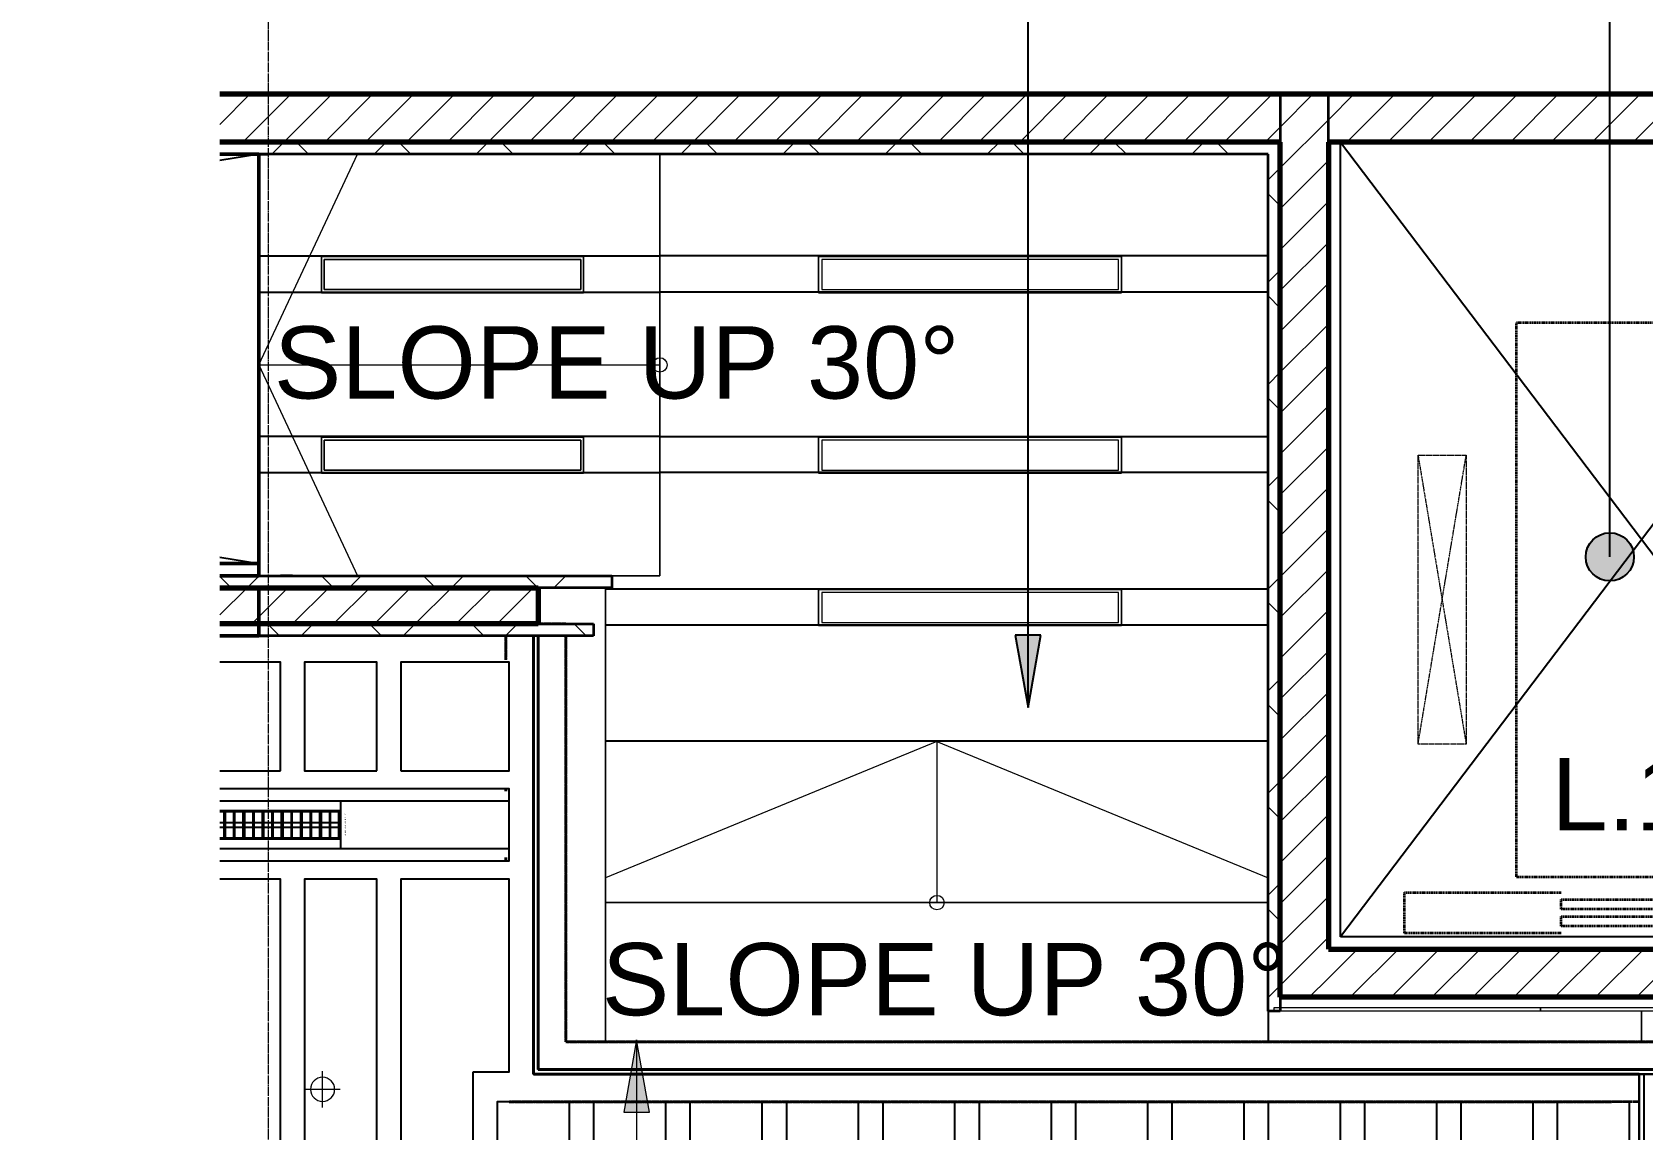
# Model space of a CAD drawing. Header units: millimetres. Extents: x -794868 to -715506, y -16735 to 22434.
# Drawn here: x -791263 to -784577, y 5844 to 10400 of the extents above; entities that cross this region are included whole.
import ezdxf
from ezdxf.enums import TextEntityAlignment as Align
from ezdxf.xclip import XClip

# ---------------------------------------------------------------- set-up
doc = ezdxf.new("R2010")
doc.units = ezdxf.units.MM
doc.header["$XCLIPFRAME"] = 0
for name, pattern in [('- SOM Dash 1_8_', [4.7625, 3.175, -1.5875]), ('DPA_Grid _ Level 100', [10, 5.5, -1.6, 1.3, -1.6]), ('DPA_Hidden 500', [1.4, 0.8, -0.6]), ('Hidden', [7.2, 4.7, -2.5]), ('Overhead', [3.96875, 2.38125, -1.5875])]:
    doc.linetypes.add(name, pattern=pattern)
for name, color, linetype in [('000 - WIPEOUT', 250, 'Continuous'), ('001 - ASCESSORIES', 251, 'Continuous'), ('A04_TUBE SERIES', 2, 'Continuous'), ('A11_ALU.SOLID SHEET', 2, 'Continuous')]:
    doc.layers.add(name, color=color, linetype=linetype)
for name, color, linetype, lineweight in [('_ _ A-DETL-OPENING', 1, 'Continuous', 25), ('A-ANNO-NOTE', 3, 'Continuous', 25), ('A-CLNG', 2, 'Continuous', 9), ('A-CLNG-PATT', 2, 'Continuous', 9), ('A-DETL', 1, 'Continuous', 70), ('A-DETL-GENF', 2, 'Continuous', 9), ('A-DETL-GENF-HDLN', 2, 'Overhead', 9), ('A-FLOR-E', 2, 'Continuous', 35), ('A-GENM', 1, 'Continuous', 9), ('A-GENM-HDLN', 2, 'DPA_Hidden 500', 9), ('A-GENM-IDEN', 3, 'Continuous', 25), ('A-GLAZ-CURT', 2, 'Continuous', 9), ('A-ROOM-IDEN', 3, 'Continuous', 25), ('A-WALL', 5, 'Continuous', 35), ('A-WALL-FNSH', 2, 'Continuous', 35), ('A-WALL-PATT', 1, 'Continuous', 35), ('E-LITE-EQPM', 2, 'Continuous', 9), ('G-ANNO-TEXT', 3, 'Continuous', 9), ('I-WALL-E', 2, 'Continuous', 35), ('S-GRID', 251, 'Continuous', 9), ('WALL-E', 2, 'Continuous', 35)]:
    doc.layers.add(name, color=color, linetype=linetype, lineweight=lineweight)
doc.styles.add('Arial_2', font='arial.ttf', dxfattribs={"height": 300})
pattern_1 = [(45, (0, 0), (-84.852814, 84.852814), [])]
pattern_2 = [(45, (0, 0), (-212.13203, 212.13203), []), (135, (0, 0), (-212.13203, -212.13203), [])]

# ---------------------------------------------------------------- blocks, each defined once
blk = doc.blocks.new('LIFT-OTIS - Lift - 1400x2300-For Station-11454546-4262-01 ENLARGED UPPER PLATFORM LEVEL - REFLECTED CEILING PLAN - SHEET 3')
at = {"layer": 'A-DETL-GENF-HDLN'}
for p, q in [((-1034, 2175), (-834, 2175)), ((-1034, 975), (-1034, 2175)), ((-1034, 2175), (-834, 975)), ((-1034, 975), (-834, 2175)), ((-834, 2175), (-834, 975)), ((-834, 975), (-1034, 975))]:
    blk.add_line(p, q, dxfattribs=at)
at = {"layer": 'A-GENM', "linetype": 'Hidden', "lineweight": 35}
for p, q in [((-625, 425), (-625, 2725)), ((775, 2725), (-625, 2725)), ((775, 425), (775, 2725)), ((-625, 425), (775, 425)), ((-1090, 360.3), (-440, 360.3)), ((-1090, 190.3), (-1090, 360.3)), ((790, 360.3), (690, 360.3)), ((790, 190.3), (790, 360.3)), ((-440, 290.3), (-440, 330.3)), ((-440, 330.3), (125, 330.3)), ((125, 290.3), (-440, 290.3)), ((690, 330.3), (125, 330.3)), ((125, 290.3), (690, 290.3)), ((690, 290.3), (690, 330.3)), ((-440, 220), (-440, 260.3)), ((-440, 260.3), (125, 260.3)), ((125, 220), (-440, 220)), ((125, 260.3), (690, 260.3)), ((690, 220), (125, 220)), ((690, 260.3), (690, 220)), ((-440, 190.3), (-1090, 190.3)), ((690, 190.3), (790, 190.3))]:
    blk.add_line(p, q, dxfattribs=at)
at = {"layer": 'A-GENM'}
for p, q in [((125, 330.3), (125, 290.3)), ((125, 260.3), (125, 220)), ((125, 220), (125, 260.3))]:
    blk.add_line(p, q, dxfattribs=at)
at = {"layer": 'A-GENM', "linetype": 'Hidden'}
for p, q in [((-525, 125), (-460, 125)), ((-525, 125), (775, 125)), ((-485, 125), (735, 125)), ((735, 125), (-485, 125)), ((710, 125), (-460, 125)), ((-425, 125), (-460, 125)), ((-460, 125), (-425, 125)), ((-460, 125), (710, 125)), ((710, 125), (675, 125)), ((675, 125), (710, 125)), ((710, 125), (775, 125)), ((-511.6, -75), (-525, -75)), ((-525, -75), (775, -75)), ((761.6, -75), (-511.6, -75)), ((775, -75), (761.6, -75))]:
    blk.add_line(p, q, dxfattribs=at)
at = {"layer": 'A-GENM-HDLN'}
blk.add_line((775, 425), (775, 1350), dxfattribs=at)
blk = doc.blocks.new('L1_1_FLUORESCENT W DISFUSSER - 1195L x 595W x 85H - 36W-17030651-4262-01 ENLARGED UPPER PLATFORM LEVEL - REFLECTED CEILING PLAN - SHEET 3')
at = {"layer": 'E-LITE-EQPM'}
for p, q in [((-790062.4, 9319), (-790062.4, 9469)), ((-790062.4, 9469), (-788973.8, 9469)), ((-790062.4, 9469), (-790062.4, 9319)), ((-788973.8, 9469), (-790062.4, 9469)), ((-790051.4, 9331.7), (-790051.4, 9456.3)), ((-790051.4, 9456.3), (-788984.8, 9456.3)), ((-788984.8, 9456.3), (-790051.4, 9456.3)), ((-790051.4, 9456.3), (-790051.4, 9331.7)), ((-790051.4, 9456.3), (-790051.4, 9331.7)), ((-788984.8, 9456.3), (-790051.4, 9456.3)), ((-788984.8, 9456.3), (-788984.8, 9331.7)), ((-788984.8, 9331.7), (-788984.8, 9456.3)), ((-788984.8, 9331.7), (-788984.8, 9456.3)), ((-788973.8, 9469), (-788973.8, 9319)), ((-788973.8, 9319), (-788973.8, 9469)), ((-788973.8, 9319), (-790062.4, 9319)), ((-790062.4, 9319), (-788973.8, 9319)), ((-788984.8, 9331.7), (-790051.4, 9331.7)), ((-790051.4, 9331.7), (-788984.8, 9331.7)), ((-790051.4, 9331.7), (-788984.8, 9331.7))]:
    blk.add_line(p, q, dxfattribs=at)
blk = doc.blocks.new('L1_1_FLUORESCENT W DISFUSSER - 1195L x 595W x 85H - 36W-V81-4262-01 ENLARGED UPPER PLATFORM LEVEL - REFLECTED CEILING PLAN - SHEET 3')
at = {"layer": 'E-LITE-EQPM'}
for p, q in [((-628.5, -75), (-628.5, 75)), ((-628.5, 75), (628.5, 75)), ((-628.5, 75), (-628.5, -75)), ((628.5, 75), (-628.5, 75)), ((628.5, 75), (628.5, -75)), ((628.5, -75), (628.5, 75)), ((-615.8, 62.3), (-615.8, -62.3)), ((615.8, 62.3), (-615.8, 62.3)), ((615.8, -62.3), (615.8, 62.3)), ((-615.8, -62.3), (615.8, -62.3)), ((628.5, -75), (-628.5, -75)), ((-628.5, -75), (628.5, -75))]:
    blk.add_line(p, q, dxfattribs=at)
blk = doc.blocks.new('Arrow-Stair_Ramp-Direction _EWP-Down_ - Arrow Stair Line-18594542-4262-01 ENLARGED UPPER PLATFORM LEVEL - REFLECTED CEILING PLAN - SHEET 3')
at = {"layer": 'A-DETL-GENF', "lineweight": 9}
for q in [(950.5, 1625), (-304.8, 750), (950.8, -125)]:
    blk.add_line((1360.2, 750), q, dxfattribs=at)
blk.add_circle((-304.8, 750), 30, dxfattribs=at)
blk = doc.blocks.new('Arrow-Stair_Ramp-Direction _EWP-Down_ - Arrow Stair Line-18594738-4262-01 ENLARGED UPPER PLATFORM LEVEL - REFLECTED CEILING PLAN - SHEET 3')
at = {"layer": 'A-DETL-GENF', "lineweight": 9}
for q in [(-202.4, 2125), (-304.8, 750), (-202.1, -625)]:
    blk.add_line((363.4, 750), q, dxfattribs=at)
blk.add_circle((-304.8, 750), 30, dxfattribs=at)
blk = doc.blocks.new('*U1978')
at = {"layer": '_ _ A-DETL-OPENING'}
for p, q in [((-41150, 3065), (-41150, 6365)), ((-41150, 6365), (-38650, 6365)), ((-38650, 6365), (-41150, 3065)), ((-41150, 6365), (-38650, 3065)), ((-45640, 6315), (-45801.3, 6288.1)), ((-45801.3, 4641.9), (-45640, 4615)), ((-38650, 3065), (-41150, 3065))]:
    blk.add_line(p, q, dxfattribs=at)
at = {"layer": 'A-DETL', "lineweight": 50}
for p, q in [((-45640, 6315), (-45801.3, 6315)), ((-45640, 4565), (-45640, 6315)), ((-45640, 4615), (-45801.3, 4615)), ((-45640, 4565), (-45640, 4615)), ((-45801.3, 4565), (-45640, 4565)), ((-45801.3, 4565), (-45640, 4565)), ((-45640, 4515), (-45801.3, 4515)), ((-45640, 4365), (-45640, 4515)), ((-45801.3, 4365), (-45640, 4365)), ((-45640, 4365), (-45801.3, 4365)), ((-45640, 4315), (-45640, 4365)), ((-45801.3, 4315), (-45640, 4315))]:
    blk.add_line(p, q, dxfattribs=at)
at = {"layer": 'S-GRID', "linetype": 'DPA_Grid _ Level 100'}
blk.add_line((-45600, -19375), (-45600, 17498.2), dxfattribs=at)
blk = doc.blocks.new('Ceilings 10 - Ceilings 10-4014920-4262-01 ENLARGED UPPER PLATFORM LEVEL - REFLECTED CEILING PLAN - SHEET 3')
at = {"layer": 'A-CLNG'}
for p, q in [((-790322.4, 9894), (-790322.4, 8144)), ((-790322.4, 8144), (-790322.4, 9894)), ((-790322.4, 9894), (-790282.4, 9894)), ((-790282.4, 9894), (-790322.4, 9894)), ((-790282.4, 8144), (-790322.4, 8144)), ((-790282.4, 8144), (-790322.4, 8144))]:
    blk.add_line(p, q, dxfattribs=at)
blk = doc.blocks.new('System Panel - W-06 Feature Wall Printed Pattern-18669055-4262-01 ENLARGED UPPER PLATFORM LEVEL - REFLECTED CEILING PLAN - SHEET 3')
at = {"layer": 'A-GLAZ-CURT'}
for p, q in [((-553, -57.5), (-553, -42.5)), ((-553, -42.5), (553, -42.5)), ((553, -57.5), (-553, -57.5)), ((553, -42.5), (553, -57.5))]:
    blk.add_line(p, q, dxfattribs=at)
blk = doc.blocks.new('System Panel - W-06 Feature Wall Printed Pattern-18668186-4262-01 ENLARGED UPPER PLATFORM LEVEL - REFLECTED CEILING PLAN - SHEET 3')
at = {"layer": 'A-GLAZ-CURT'}
for p, q in [((-659.5, -57.5), (-659.5, -42.5)), ((-659.5, -42.5), (659.5, -42.5)), ((659.5, -57.5), (-659.5, -57.5)), ((659.5, -42.5), (659.5, -57.5))]:
    blk.add_line(p, q, dxfattribs=at)
blk = doc.blocks.new('*U685')
at = {"layer": 'A-CLNG'}
for p, q in [((-43975, 6315), (-45640, 6315)), ((-45640, 6315), (-45640, 4565)), ((-45640, 4565), (-45640, 6315)), ((-45640, 6315), (-43975, 6315)), ((-43975, 6315), (-43975, 4565)), ((-41450, 6315), (-43975, 6315)), ((-43975, 4565), (-43975, 6315)), ((-43975, 6315), (-41450, 6315)), ((-43975, 4565), (-43975, 6315)), ((-43975, 6315), (-43975, 4565)), ((-41400, 3823.8), (-41400, 6315)), ((-41400, 6315), (-41400, 3823.8)), ((-45640, 4565), (-43975, 4565)), ((-43975, 4565), (-45640, 4565)), ((-44061.6, 4565), (-44200, 4565)), ((-44200, 4565), (-43975, 4565)), ((-43975, 4565), (-44061.6, 4565)), ((-44200, 4515), (-44200, 3823.8)), ((-44200, 3823.8), (-44200, 4515)), ((-44200, 3876), (-44200, 3207.8)), ((-44200, 3207.8), (-44200, 3876)), ((-41450, 3853.4), (-41450, 3207.8)), ((-41450, 3207.8), (-41450, 3823.8)), ((-44200, 3207.8), (-41450, 3207.8)), ((-41450, 3207.8), (-44200, 3207.8)), ((-44200, 3207.8), (-44200, 2630)), ((-41450, 3207.8), (-44200, 3207.8)), ((-44200, 3207.8), (-41450, 3207.8)), ((-44200, 2630), (-44200, 3207.8)), ((-41450, 2765), (-41450, 3207.8)), ((-41450, 3207.8), (-41450, 2765)), ((-39900, 2757.5), (-39900, 2630)), ((-39900, 2630), (-39900, 2757.5)), ((-39900, 2630), (-39900, 2757.5)), ((-39900, 2757.5), (-39900, 2630)), ((-44200, 2630), (-39900, 2630)), ((-39900, 2630), (-44200, 2630)), ((-39900, 2630), (-35546.6, 2630)), ((-35546.6, 2630), (-39900, 2630))]:
    blk.add_line(p, q, dxfattribs=at)
blk.add_blockref('Ceilings 10 - Ceilings 10-4014920-4262-01 ENLARGED UPPER PLATFORM LEVEL - REFLECTED CEILING PLAN - SHEET 3', (744682.4, -3579), dxfattribs=at)
at = {"layer": 'A-GLAZ-CURT'}
for name, p in [('System Panel - W-06 Feature Wall Printed Pattern-18669055-4262-01 ENLARGED UPPER PLATFORM LEVEL - REFLECTED CEILING PLAN - SHEET 3', (-40872, 2815)), ('System Panel - W-06 Feature Wall Printed Pattern-18668186-4262-01 ENLARGED UPPER PLATFORM LEVEL - REFLECTED CEILING PLAN - SHEET 3', (-39659.5, 2815))]:
    blk.add_blockref(name, p, dxfattribs=at)
blk = doc.blocks.new('LGF_DL_SAA_LowPower_DL1a - LGF_DL_SAA_LowPower_DL1a-8832329-4160-01 UPPER PLATFORM LEVEL - REFLECTED CEILING PLAN')
at = {"layer": 'A-DETL-GENF'}
for p, q in [((0, 75), (0, -75)), ((72.5, 0), (-72.5, 0))]:
    blk.add_line(p, q, dxfattribs=at)
blk.add_circle((0, 0), 50, dxfattribs=at)
blk = doc.blocks.new('C-1-PP19-AR-4160-01-B_20250902-175713_EXDOWNLIGHT')
at = {"layer": 'E-LITE-EQPM', "extrusion": (0, 0, -1), "rotation": 180}
blk.add_blockref('LGF_DL_SAA_LowPower_DL1a - LGF_DL_SAA_LowPower_DL1a-8832329-4160-01 UPPER PLATFORM LEVEL - REFLECTED CEILING PLAN', (45375, 2432.5), dxfattribs=at)
blk = doc.blocks.new('*U695')
at = {"color": 1}
blk.add_wipeout([(600, -60), (-600, -60), (-600, 60), (600, 60)], dxfattribs=at).dxf.layer = '000 - WIPEOUT'
at = {"layer": '001 - ASCESSORIES', "color": 0}
blk.add_lwpolyline([(600, -60), (-600, -60), (-600, 60), (600, 60)], close=True, dxfattribs=at)
at = {"layer": '001 - ASCESSORIES'}
for points in [[(-593.5, -55), (-598.5, -55), (-598.5, 55), (-593.5, 55)], [(595, -55), (-595, -55), (-595, 55), (595, 55)], [(-558.8, -55), (-553.8, -55), (-553.8, 55), (-558.8, 55)], [(-514, -55), (-519, -55), (-519, 55), (-514, 55)], [(-479.3, -55), (-474.3, -55), (-474.3, 55), (-479.3, 55)], [(-434.6, -55), (-439.6, -55), (-439.6, 55), (-434.6, 55)], [(-399.8, -55), (-394.8, -55), (-394.8, 55), (-399.8, 55)], [(-355.1, -55), (-360.1, -55), (-360.1, 55), (-355.1, 55)], [(-320.4, -55), (-315.4, -55), (-315.4, 55), (-320.4, 55)], [(-275.6, -55), (-280.6, -55), (-280.6, 55), (-275.6, 55)], [(-240.9, -55), (-235.9, -55), (-235.9, 55), (-240.9, 55)], [(-196.2, -55), (-201.2, -55), (-201.2, 55), (-196.2, 55)], [(-161.4, -55), (-156.4, -55), (-156.4, 55), (-161.4, 55)], [(-116.7, -55), (-121.7, -55), (-121.7, 55), (-116.7, 55)], [(-82, -55), (-77, -55), (-77, 55), (-82, 55)], [(-37.2, -55), (-42.2, -55), (-42.2, 55), (-37.2, 55)], [(-2.5, -55), (2.5, -55), (2.5, 55), (-2.5, 55)], [(42.2, -55), (37.2, -55), (37.2, 55), (42.2, 55)], [(77, -55), (82, -55), (82, 55), (77, 55)], [(121.7, -55), (116.7, -55), (116.7, 55), (121.7, 55)], [(156.4, -55), (161.4, -55), (161.4, 55), (156.4, 55)], [(201.2, -55), (196.2, -55), (196.2, 55), (201.2, 55)], [(235.9, -55), (240.9, -55), (240.9, 55), (235.9, 55)], [(280.6, -55), (275.6, -55), (275.6, 55), (280.6, 55)], [(315.4, -55), (320.4, -55), (320.4, 55), (315.4, 55)], [(360.1, -55), (355.1, -55), (355.1, 55), (360.1, 55)], [(394.8, -55), (399.8, -55), (399.8, 55), (394.8, 55)], [(439.6, -55), (434.6, -55), (434.6, 55), (439.6, 55)], [(474.3, -55), (479.3, -55), (479.3, 55), (474.3, 55)], [(519, -55), (514, -55), (514, 55), (519, 55)], [(553.8, -55), (558.8, -55), (558.8, 55), (553.8, 55)], [(598.5, -55), (593.5, -55), (593.5, 55), (598.5, 55)]]:
    blk.add_lwpolyline(points, close=True, dxfattribs=at)
for points in [[(-593.5, 10), (-558.8, 10)], [(-553.8, 10), (-519, 10)], [(-514, 10), (-479.3, 10)], [(-474.3, 10), (-439.6, 10)], [(-434.6, 10), (-399.8, 10)], [(-394.8, 10), (-360.1, 10)], [(-355.1, 10), (-320.4, 10)], [(-315.4, 10), (-280.6, 10)], [(-275.6, 10), (-240.9, 10)], [(-235.9, 10), (-201.2, 10)], [(-196.2, 10), (-161.4, 10)], [(-156.4, 10), (-121.7, 10)], [(-116.7, 10), (-82, 10)], [(-77, 10), (-42.2, 10)], [(-37.2, 10), (-2.5, 10)], [(2.5, 10), (37.2, 10)], [(42.2, 10), (77, 10)], [(82, 10), (116.7, 10)], [(121.7, 10), (156.4, 10)], [(161.4, 10), (196.2, 10)], [(201.2, 10), (235.9, 10)], [(240.9, 10), (275.6, 10)], [(280.6, 10), (315.4, 10)], [(320.4, 10), (355.1, 10)], [(360.1, 10), (394.8, 10)], [(399.8, 10), (434.6, 10)], [(439.6, 10), (474.3, 10)], [(479.3, 10), (514, 10)], [(519, 10), (553.8, 10)], [(558.8, 10), (593.5, 10)], [(-593.5, -10), (-558.8, -10)], [(-553.8, -10), (-519, -10)], [(-514, -10), (-479.3, -10)], [(-474.3, -10), (-439.6, -10)], [(-434.6, -10), (-399.8, -10)], [(-394.8, -10), (-360.1, -10)], [(-355.1, -10), (-320.4, -10)], [(-315.4, -10), (-280.6, -10)], [(-275.6, -10), (-240.9, -10)], [(-235.9, -10), (-201.2, -10)], [(-196.2, -10), (-161.4, -10)], [(-156.4, -10), (-121.7, -10)], [(-116.7, -10), (-82, -10)], [(-77, -10), (-42.2, -10)], [(-37.2, -10), (-2.5, -10)], [(2.5, -10), (37.2, -10)], [(42.2, -10), (77, -10)], [(82, -10), (116.7, -10)], [(121.7, -10), (156.4, -10)], [(161.4, -10), (196.2, -10)], [(201.2, -10), (235.9, -10)], [(240.9, -10), (275.6, -10)], [(280.6, -10), (315.4, -10)], [(320.4, -10), (355.1, -10)], [(360.1, -10), (394.8, -10)], [(399.8, -10), (434.6, -10)], [(439.6, -10), (474.3, -10)], [(479.3, -10), (514, -10)], [(519, -10), (553.8, -10)], [(558.8, -10), (593.5, -10)]]:
    blk.add_lwpolyline(points, dxfattribs=at)
blk = doc.blocks.new('*U706')
at = {"layer": 'A11_ALU.SOLID SHEET', "color": 0}
blk.add_lwpolyline([(700.3, -98.8), (700.3, 98.8), (0, 98.8), (0, -98.8)], close=True, dxfattribs=at)
at = {"layer": 'Defpoints', "color": 250}
blk.add_point((0, 0), dxfattribs=at)
blk.add_text('AL.SHEET-HAT-TYPE-R', height=6, rotation=270, dxfattribs=at).set_placement((15, 0), align=Align.BOTTOM_CENTER)
blk = doc.blocks.new('*U708')
blk.add_attdef('EXTR.OVL-LENGTH_', (-25, -59.1), '', height=5)
blk.add_wipeout([(-25, 0), (25, 0), (25, 2450), (-25, 2450)]).dxf.layer = '000 - WIPEOUT'
blk.add_point((0, 0))
at = {"layer": 'A04_TUBE SERIES', "color": 0}
blk.add_lwpolyline([(-25, 0), (25, 0), (25, 2450), (-25, 2450)], close=True, dxfattribs=at)
blk = doc.blocks.new('*U709')
blk.add_attdef('EXTR.OVL-LENGTH_', (-25, -59.1), '', height=5)
blk.add_wipeout([(-25, 0), (25, 0), (25, 2450), (-25, 2450)]).dxf.layer = '000 - WIPEOUT'
blk.add_point((0, 0))
at = {"layer": 'A04_TUBE SERIES', "color": 0}
blk.add_lwpolyline([(-25, 0), (25, 0), (25, 2450), (-25, 2450)], close=True, dxfattribs=at)
blk = doc.blocks.new('*U1036')
at = {"color": 3}
for points in [[(-875, 950), (875, 950), (875, 650), (-875, 650)], [(-875, 550), (875, 550), (875, 250), (-875, 250)], [(-875, 150), (875, 150), (875, -150), (-875, -150)], [(-875, -250), (875, -250), (875, -550), (-875, -550)], [(-875, -650), (875, -650), (875, -950), (-875, -950)]]:
    blk.add_wipeout(points, dxfattribs=at).dxf.layer = '000 - WIPEOUT'
at = {"layer": 'A11_ALU.SOLID SHEET', "color": 0, "linetype": 'ByBlock'}
for points in [[(-875, 650), (875, 650), (875, 950), (-875, 950)], [(-875, 250), (875, 250), (875, 550), (-875, 550)], [(-875, -150), (875, -150), (875, 150), (-875, 150)], [(-875, -550), (875, -550), (875, -250), (-875, -250)], [(-875, -950), (875, -950), (875, -650), (-875, -650)]]:
    blk.add_lwpolyline(points, close=True, dxfattribs=at)
blk = doc.blocks.new('*U1037')
at = {"color": 3}
for points in [[(-225, 950), (225, 950), (225, 650), (-225, 650)], [(-225, 550), (225, 550), (225, 250), (-225, 250)], [(-225, 150), (225, 150), (225, -150), (-225, -150)], [(-225, -250), (225, -250), (225, -550), (-225, -550)], [(-225, -650), (225, -650), (225, -950), (-225, -950)]]:
    blk.add_wipeout(points, dxfattribs=at).dxf.layer = '000 - WIPEOUT'
at = {"layer": 'A11_ALU.SOLID SHEET', "color": 0, "linetype": 'ByBlock'}
for points in [[(-225, 650), (225, 650), (225, 950), (-225, 950)], [(-225, 250), (225, 250), (225, 550), (-225, 550)], [(-225, -150), (225, -150), (225, 150), (-225, 150)], [(-225, -550), (225, -550), (225, -250), (-225, -250)], [(-225, -950), (225, -950), (225, -650), (-225, -650)]]:
    blk.add_lwpolyline(points, close=True, dxfattribs=at)
blk = doc.blocks.new('*U1040')
at = {"layer": 'Defpoints'}
blk.add_point((0, 0), dxfattribs=at)
blk.add_wipeout([(225, 250), (225, 700), (-225, 700), (-225, 250)]).dxf.layer = '000 - WIPEOUT'
at = {"layer": 'A11_ALU.SOLID SHEET', "color": 0}
blk.add_lwpolyline([(225, 250), (225, 700), (-225, 700), (-225, 250)], close=True, dxfattribs=at)
at = {"layer": 'Defpoints'}
blk.add_point((0, 400), dxfattribs=at)
blk = doc.blocks.new('*U1041')
at = {"color": 3}
for points in [[(-412.5, 2350), (412.5, 2350), (412.5, 2050), (-412.5, 2050)], [(-412.5, 1950), (412.5, 1950), (412.5, 1650), (-412.5, 1650)], [(-412.5, 1550), (412.5, 1550), (412.5, 1250), (-412.5, 1250)], [(-412.5, 1150), (412.5, 1150), (412.5, 850), (-412.5, 850)], [(-412.5, 750), (412.5, 750), (412.5, 450), (-412.5, 450)], [(-412.5, 350), (412.5, 350), (412.5, 50), (-412.5, 50)], [(-412.5, -50), (412.5, -50), (412.5, -350), (-412.5, -350)], [(-412.5, -450), (412.5, -450), (412.5, -750), (-412.5, -750)], [(-412.5, -850), (412.5, -850), (412.5, -1150), (-412.5, -1150)], [(-412.5, -1250), (412.5, -1250), (412.5, -1550), (-412.5, -1550)], [(-412.5, -1650), (412.5, -1650), (412.5, -1950), (-412.5, -1950)], [(-412.5, -2050), (412.5, -2050), (412.5, -2350), (-412.5, -2350)]]:
    blk.add_wipeout(points, dxfattribs=at).dxf.layer = '000 - WIPEOUT'
at = {"layer": 'A11_ALU.SOLID SHEET', "color": 0, "linetype": 'ByBlock'}
for points in [[(-412.5, 2050), (412.5, 2050), (412.5, 2350), (-412.5, 2350)], [(-412.5, 1650), (412.5, 1650), (412.5, 1950), (-412.5, 1950)], [(-412.5, 1250), (412.5, 1250), (412.5, 1550), (-412.5, 1550)], [(-412.5, 850), (412.5, 850), (412.5, 1150), (-412.5, 1150)], [(-412.5, 450), (412.5, 450), (412.5, 750), (-412.5, 750)], [(-412.5, 50), (412.5, 50), (412.5, 350), (-412.5, 350)], [(-412.5, -350), (412.5, -350), (412.5, -50), (-412.5, -50)], [(-412.5, -750), (412.5, -750), (412.5, -450), (-412.5, -450)], [(-412.5, -1150), (412.5, -1150), (412.5, -850), (-412.5, -850)], [(-412.5, -1550), (412.5, -1550), (412.5, -1250), (-412.5, -1250)], [(-412.5, -1950), (412.5, -1950), (412.5, -1650), (-412.5, -1650)], [(-412.5, -2350), (412.5, -2350), (412.5, -2050), (-412.5, -2050)]]:
    blk.add_lwpolyline(points, close=True, dxfattribs=at)
blk = doc.blocks.new('*U2281')
for points in [[(-35296.6, 2495), (-44500, 2495), (-44500, 4315), (-47139.6, 4315), (-47139.6, 548), (-32660.4, 548), (-32660.4, 4315), (-35296.6, 4315)], [(-35316.6, 4315), (-35316.6, 2515), (-44480, 2515), (-44480, 4315), (-44500, 4315), (-44500, 2495), (-35296.6, 2495), (-35296.6, 4315)], [(-35316.6, 4315), (-35316.6, 2515), (-44480, 2515), (-44480, 4315), (-44500, 4315), (-44500, 2495), (-35296.6, 2495), (-35296.6, 4315)], [(-39910, -3555), (-39890, -3555), (-39890, 2495), (-39910, 2495)]]:
    blk.add_lwpolyline(points, close=True)
at = {"layer": 'A11_ALU.SOLID SHEET', "linetype": 'ByBlock'}
blk.add_lwpolyline([(-44750, 2505.5), (-44600, 2505.5), (-44600, 3305.5), (-45050, 3305.5), (-45050, 1555.5), (-44750, 1555.5)], close=True, dxfattribs=at)
blk.add_blockref('*U695', (-45900.5, 3530.5))
at = {"layer": 'A11_ALU.SOLID SHEET', "color": 0, "linetype": 'ByBlock', "rotation": 90}
for name, p in [('*U1037', (-46100, 3980.5)), ('*U1036', (-46100, 2430.5)), ('*U1041', (-42300, 1968))]:
    blk.add_blockref(name, p, dxfattribs=at)
at = {"layer": 'A11_ALU.SOLID SHEET', "color": 0, "linetype": 'ByBlock', "rotation": 270}
blk.add_blockref('*U1040', (-45300, 3980.5), dxfattribs=at)
at = {"layer": 'A11_ALU.SOLID SHEET', "color": 1}
blk.add_blockref('*U706', (-45300.5, 3530.5), dxfattribs=at)
at = {"layer": 'A04_TUBE SERIES', "color": 0, "linetype": 'ByBlock', "rotation": 270}
for name, p in [('*U708', (-47050, 3655.5)), ('*U709', (-47050, 3405.5))]:
    blk.add_blockref(name, p, dxfattribs=at)
blk.add_lwpolyline([(-39910, 2495), (-44500, 2495), (-44500, 4315), (-47139.6, 4315), (-47139.6, 548), (-39910, 548)], close=True)

msp = doc.modelspace()

# ---------------------------------------------------------------- hatches: boundary and pattern name
at = {"layer": 'A-WALL-PATT', "lineweight": 9}
h = msp.add_hatch(dxfattribs=at)
h.set_pattern_fill('FP_2', color=256, style=0, pattern_type=2)
h.set_pattern_definition(pattern_1)
h.paths.add_polyline_path([(-786082.4, 9944), (-786082.4, 10144), (-790483.7, 10144), (-790483.7, 9944), (-786139.6, 9944)])
h = msp.add_hatch(dxfattribs=at)
h.set_pattern_fill('FP_2', color=256, style=0, pattern_type=2)
h.set_pattern_definition(pattern_1)
h.paths.add_polyline_path([(-783282.4, 9944), (-783282.4, 10144), (-785882.4, 10144), (-785882.4, 9944)])
h = msp.add_hatch(dxfattribs=at)
h.set_pattern_fill('FP_3', color=256, style=0, pattern_type=2)
h.set_pattern_definition(pattern_2)
h.paths.add_polyline_path([(-786132.4, 9894), (-786132.4, 9944), (-790483.7, 9944), (-790483.7, 9894), (-786139.6, 9894)])

# ---------------------------------------------------------------- linework, layer by layer
at = {"layer": 'A-FLOR-E'}
msp.add_line((-790282.4, 9944), (-786082.4, 9944), dxfattribs=at)
at = {"layer": 'A-WALL', "color": 7, "lineweight": 70}
for p, q in [((-790483.7, 10144), (-786082.4, 10144)), ((-786082.4, 10144), (-785882.4, 10144)), ((-785882.4, 10144), (-783282.4, 10144)), ((-786082.4, 9944), (-790483.7, 9944)), ((-783282.4, 9944), (-785882.4, 9944))]:
    msp.add_line(p, q, dxfattribs=at)
at = {"layer": 'A-WALL-FNSH', "color": 250}
for p, q in [((-790483.7, 9944), (-786132.4, 9944)), ((-786132.4, 9944), (-786082.4, 9944)), ((-786132.4, 9894), (-790483.7, 9894))]:
    msp.add_line(p, q, dxfattribs=at)
at = {"layer": 'WALL-E'}
for p, q in [((-786082.4, 10144), (-790483.7, 10144)), ((-790483.7, 10144), (-786082.4, 10144)), ((-788182.4, 10144), (-790483.7, 10144)), ((-790483.7, 10144), (-788182.4, 10144)), ((-786082.4, 10144), (-786082.4, 9944)), ((-783282.4, 10144), (-785882.4, 10144)), ((-785882.4, 10144), (-783282.4, 10144)), ((-785882.4, 9944), (-785882.4, 10144)), ((-790483.7, 9944), (-790322.4, 9944)), ((-786082.4, 9944), (-790483.7, 9944)), ((-788182.4, 9944), (-790483.7, 9944)), ((-790483.7, 9944), (-788182.4, 9944)), ((-790483.7, 9944), (-786107.4, 9944)), ((-790322.4, 9944), (-790483.7, 9944)), ((-788182.4, 9944), (-790483.7, 9944)), ((-790483.7, 9944), (-788182.4, 9944)), ((-790322.4, 9944), (-786082.4, 9944)), ((-790032.4, 9944), (-790322.4, 9944)), ((-786107.4, 9944), (-790032.4, 9944)), ((-783282.4, 9944), (-785882.4, 9944)), ((-785882.4, 9944), (-783282.4, 9944)), ((-790483.7, 9894), (-790322.4, 9894)), ((-790282.4, 9894), (-790483.7, 9894)), ((-790282.4, 9894), (-790483.7, 9894)), ((-790483.7, 9894), (-790282.4, 9894)), ((-790322.4, 9894), (-790282.4, 9894))]:
    msp.add_line(p, q, dxfattribs=at)

# ---------------------------------------------------------------- block references
at = {"layer": 'A11_ALU.SOLID SHEET'}
ref = msp.add_blockref('*U2281', (-744682.4, 3579), dxfattribs=at)
XClip(ref).set_block_clipping_path([(-45801.3280238605, -9620.0077451947), (23704.0078937773, 10334.9999958097)])

# ---------------------------------------------------------------- next in the draw order: hatches: boundary and pattern name
at = {"layer": 'A-ANNO-NOTE'}
msp.add_hatch(color=256, dxfattribs=at).paths.add_polyline_path([(-787129, 7597.1), (-787076.1, 7897.1), (-787181.9, 7897.1)])
at = {"layer": 'A-CLNG-PATT', "lineweight": 25}
h = msp.add_hatch(dxfattribs=at)
h.set_pattern_fill('FP_6', color=256, style=0, pattern_type=2)
h.set_pattern_definition([(180, (-1479335, 753271), (-5e-13, -4414), [3117.691, 0]), (0, (-1482453, 752671), (0, -4414), [3117.691, 0]), (90, (-1479335.2, 751771), (3117.691, -2e-13), [4414, 0]), (90, (-1482453, 751771), (3117.691, -2e-13), [4414, 0]), (180, (-1479335, 753903), (-5e-13, -4414), [3117.691, 0]), (0, (-1482453, 753421), (0, -4414), [3117.691, 0]), (180, (-1479335, 754053), (-5e-13, -4414), [3117.691, 0]), (0, (-1482453, 751921), (0, -4414), [3117.691, 0]), (0, (-1482453, 752521), (0, -4414), [3117.691, 0]), (180, (-1479335, 754535), (-5e-13, -4414), [3117.691, 0]), (180, (-1479335, 754685), (-5e-13, -4414), [3117.691, 0]), (180, (-1479335, 756035), (-5e-13, -4414), [3117.691, 0]), (0, (-1482453, 755435), (0, -4414), [3117.691, 0]), (0, (-1482453, 755285), (0, -4414), [3117.691, 0])])
h.paths.add_polyline_path([(-788657.4, 8144), (-788657.4, 9894), (-790322.4, 9894), (-790322.4, 8144), (-788857.4, 8144)])
h = msp.add_hatch(dxfattribs=at)
h.set_pattern_fill('FP_5', color=256, style=0, pattern_type=2)
h.set_pattern_definition([(0, (-786132.4, 13133), (0, 4414), [3600, 0]), (180, (-782532.4, 13733), (5e-13, 4414), [3600, 0]), (270, (-786132.4, 14633), (-3600, -2e-13), [4414, 0]), (270, (-782532.4, 14633), (-3600, -2e-13), [4414, 0]), (0, (-786132.4, 12501), (0, 4414), [3600, 0]), (180, (-782532.4, 12983), (5e-13, 4414), [3600, 0]), (0, (-786132.4, 12351), (0, 4414), [3600, 0]), (180, (-782532.4, 14483), (5e-13, 4414), [3600, 0]), (180, (-782532.4, 13883), (5e-13, 4414), [3600, 0]), (0, (-786132.4, 11869), (0, 4414), [3600, 0]), (0, (-786132.4, 11719), (0, 4414), [3600, 0]), (0, (-786132.4, 10369), (0, 4414), [3600, 0]), (180, (-782532.4, 10969), (5e-13, 4414), [3600, 0]), (180, (-782532.4, 11119), (5e-13, 4414), [3600, 0])])
h.paths.add_polyline_path([(-786132.4, 7432.4), (-786132.4, 9894), (-788657.4, 9894), (-788657.4, 8144), (-788857.4, 8144), (-788857.4, 8094), (-788882.4, 8094), (-788882.4, 7432.4), (-786139.6, 7432.4)])
h = msp.add_hatch(dxfattribs=at)
h.set_pattern_fill('FP_9', color=256, style=0, pattern_type=2)
h.set_pattern_definition([(90, (-1689732.4, 653909.2), (3600, -2e-13), [1039.23, 0]), (90, (-1693332.4, 653909.2), (3600, -2e-13), [1039.23, 0]), (0, (-1693332.4, 654883.5), (0, -1039.23), [3600, 0]), (0, (-1693332.4, 653974.1), (0, -1039.23), [3600, 0])])
h.paths.add_polyline_path([(-786139.6, 6786.8), (-786132.4, 6786.8), (-786132.4, 7432.4), (-788882.4, 7432.4), (-788882.4, 6786.8), (-788311.7, 6786.8)])
h = msp.add_hatch(dxfattribs=at)
h.set_pattern_fill('FP_14', color=256, style=0, pattern_type=2)
h.set_pattern_definition([(90, (-1704132.4, 754462), (3600, -2e-13), [1200, 0]), (90, (-1707732.4, 754462), (3600, -2e-13), [1200, 0]), (0, (-1707732.4, 755586.8), (0, -1200), [3600, 0]), (0, (-1707732.4, 754536.8), (0, -1200), [3600, 0])])
h.paths.add_polyline_path([(-784582.4, 6209), (-784582.4, 6336.5), (-786132.4, 6336.5), (-786132.4, 6786.8), (-788882.4, 6786.8), (-788882.4, 6209), (-785001.4, 6209)])
h = msp.add_hatch(dxfattribs=at)
h.set_pattern_fill('FP_10', color=256, style=0, pattern_type=2)
h.set_pattern_definition([(90, (-1697432.4, 754462), (3600, -2e-13), [1200, 0]), (90, (-1701032.4, 754462), (3600, -2e-13), [1200, 0]), (0, (-1701032.4, 755586.8), (0, -1200), [3600, 0]), (0, (-1701032.4, 754536.8), (0, -1200), [3600, 0])])
h.paths.add_polyline_path([(-780229, 6209), (-780229, 6752.3), (-783032.4, 6752.3), (-783032.4, 6336.5), (-784582.4, 6336.5), (-784582.4, 6209), (-781795.5, 6209)])
at = {"layer": 'A-DETL-GENF', "lineweight": 9}
h = msp.add_hatch(dxfattribs=at)
h.set_pattern_fill('FP_2', color=10, style=0, pattern_type=2)
h.set_pattern_definition(pattern_1)
h.paths.add_polyline_path([(-790322.4, 7944), (-790322.4, 8094), (-790483.7, 8094), (-790483.7, 7944)])
at = {"layer": 'A-ROOM-IDEN'}
h = msp.add_hatch(color=256, dxfattribs=at)
edge = h.paths.add_edge_path()
edge.add_arc((-784714.2, 8222), 100, 0, 360)
at = {"layer": 'A-WALL-PATT', "lineweight": 9}
h = msp.add_hatch(dxfattribs=at)
h.set_pattern_fill('FP_2', color=256, style=0, pattern_type=2)
h.set_pattern_definition(pattern_1)
h.paths.add_polyline_path([(-785882.4, 6394), (-785882.4, 10144), (-786082.4, 10144), (-786082.4, 6394)])
h = msp.add_hatch(dxfattribs=at)
h.set_pattern_fill('FP_3', color=256, style=0, pattern_type=2)
h.set_pattern_definition(pattern_2)
h.paths.add_polyline_path([(-786082.4, 6336.5), (-786082.4, 9944), (-786132.4, 9944), (-786132.4, 6336.5)])
h = msp.add_hatch(dxfattribs=at)
h.set_pattern_fill('FP_3', color=256, style=0, pattern_type=2)
h.set_pattern_definition(pattern_2)
h.paths.add_polyline_path([(-790322.4, 8094), (-788857.4, 8094), (-788857.4, 8144), (-790483.7, 8144), (-790483.7, 8094), (-790322.4, 8094)])
h = msp.add_hatch(dxfattribs=at)
h.set_pattern_fill('FP_2', color=256, style=0, pattern_type=2)
h.set_pattern_definition(pattern_1)
h.paths.add_polyline_path([(-789162.4, 7944), (-789162.4, 8094), (-790322.4, 8094), (-790322.4, 7944), (-790322.4, 7944)])
h = msp.add_hatch(dxfattribs=at)
h.set_pattern_fill('FP_3', color=256, style=0, pattern_type=2)
h.set_pattern_definition(pattern_2)
h.paths.add_polyline_path([(-788932.4, 7894), (-788932.4, 7944), (-790322.4, 7944), (-790322.4, 7894)])
h = msp.add_hatch(dxfattribs=at)
h.set_pattern_fill('FP_2', color=256, style=0, pattern_type=2)
h.set_pattern_definition(pattern_1)
h.paths.add_polyline_path([(-783082.4, 6394), (-783082.4, 6594), (-785882.4, 6594), (-785882.4, 6394), (-783967.6, 6394)])
at = {"layer": 'G-ANNO-TEXT'}
msp.add_hatch(color=7, dxfattribs=at).paths.add_polyline_path([(-788753.8, 6217.2), (-788806.7, 5917.2), (-788700.9, 5917.2)])

# ---------------------------------------------------------------- next in the draw order: linework, layer by layer
at = {"layer": 'A-ANNO-NOTE'}
for p, q in [((-787129, 7597.1), (-787129, 14590.7)), ((-787076.1, 7897.1), (-787181.9, 7897.1)), ((-787181.9, 7897.1), (-787129, 7597.1)), ((-787129, 7597.1), (-787076.1, 7897.1))]:
    msp.add_line(p, q, dxfattribs=at)
at = {"layer": 'A-FLOR-E'}
for p, q in [((-786082.4, 9944), (-786082.4, 9279)), ((-790483.7, 7894), (-790282.4, 7894))]:
    msp.add_line(p, q, dxfattribs=at)
at = {"layer": 'A-ROOM-IDEN'}
msp.add_line((-784714.2, 8222), (-784714.2, 16717.6), dxfattribs=at)
msp.add_circle((-784714.2, 8222), 100, dxfattribs=at)
at = {"layer": 'A-WALL', "color": 7, "lineweight": 70}
for p, q in [((-786082.4, 6394), (-786082.4, 9944)), ((-785882.4, 9944), (-785882.4, 6594)), ((-790483.7, 8094), (-789162.4, 8094)), ((-789162.4, 8094), (-789162.4, 7944)), ((-789162.4, 7944), (-790483.7, 7944)), ((-785882.4, 6594), (-783282.4, 6594)), ((-785882.4, 6394), (-786082.4, 6394)), ((-783082.4, 6394), (-785882.4, 6394))]:
    msp.add_line(p, q, dxfattribs=at)
at = {"layer": 'A-WALL-FNSH', "color": 250}
for p, q in [((-786082.4, 9944), (-786082.4, 6336.5)), ((-786132.4, 6336.5), (-786132.4, 9894)), ((-790483.7, 8144), (-788857.4, 8144)), ((-788857.4, 8094), (-790483.7, 8094)), ((-788857.4, 8144), (-788857.4, 8094)), ((-790483.7, 7944), (-788932.4, 7944)), ((-788932.4, 7894), (-790483.7, 7894)), ((-788932.4, 7944), (-788932.4, 7894)), ((-786082.4, 6336.5), (-786132.4, 6336.5))]:
    msp.add_line(p, q, dxfattribs=at)
at = {"layer": 'G-ANNO-TEXT', "color": 10}
for p, q in [((-788753.8, 6217.2), (-788806.7, 5917.2)), ((-788700.9, 5917.2), (-788753.8, 6217.2)), ((-788753.8, 6217.2), (-788753.8, -9495.4)), ((-788806.7, 5917.2), (-788700.9, 5917.2))]:
    msp.add_line(p, q, dxfattribs=at)
at = {"layer": 'I-WALL-E', "color": 8, "linetype": '- SOM Dash 1_8_'}
for p, q in [((-789297.4, 7944), (-789182.4, 7944)), ((-789297.4, 7894), (-789297.4, 7794)), ((-789297.4, 7794), (-789297.4, 7894)), ((-789182.4, 7944), (-789162.4, 7944)), ((-789162.4, 7944), (-789047.4, 7944)), ((-789047.4, 7944), (-789162.4, 7944)), ((-789047.4, 7894), (-789047.4, 6209)), ((-789047.4, 6209), (-789047.4, 7894)), ((-789297.4, 7261.5), (-789297.4, 7249)), ((-789297.4, 7249), (-789297.4, 7261.5)), ((-789297.4, 6974), (-789297.4, 6961.5)), ((-789297.4, 6961.5), (-789297.4, 6974)), ((-780114, 6209), (-789047.4, 6209)), ((-789047.4, 6209), (-780114, 6209)), ((-784592.4, 5959), (-789282.4, 5959)), ((-789282.4, 5959), (-784707.4, 5959))]:
    msp.add_line(p, q, dxfattribs=at)
at = {"layer": 'I-WALL-E'}
for p, q in [((-789182.4, 7944), (-789162.4, 7944)), ((-789162.4, 7944), (-789182.4, 7944)), ((-789182.4, 7894), (-789182.4, 6074)), ((-789182.4, 6074), (-789182.4, 7894)), ((-789162.4, 7894), (-789162.4, 6094)), ((-789162.4, 6094), (-789162.4, 7894)), ((-779999, 6094), (-789162.4, 6094)), ((-789162.4, 6094), (-779999, 6094)), ((-789162.4, 6074), (-789182.4, 6074)), ((-789182.4, 6074), (-789162.4, 6074)), ((-784592.4, 6074), (-789162.4, 6074)), ((-789162.4, 6074), (-784592.4, 6074))]:
    msp.add_line(p, q, dxfattribs=at)
at = {"layer": 'WALL-E'}
for p, q in [((-790182.4, 8144), (-790232, 8144)), ((-790232, 8094), (-790182.4, 8094)), ((-790282.4, 7944), (-790483.7, 7944)), ((-790483.7, 7944), (-790282.4, 7944)), ((-790282.4, 7894), (-790483.7, 7894)), ((-790483.7, 7894), (-790282.4, 7894))]:
    msp.add_line(p, q, dxfattribs=at)

# ---------------------------------------------------------------- next in the draw order: block references
for name in ['*U1978', '*U685']:
    msp.add_blockref(name, (-744682.4, 3579))
ref = msp.add_blockref('C-1-PP19-AR-4160-01-B_20250902-175713_EXDOWNLIGHT', (-744682.4, 3579))
XClip(ref).set_block_clipping_path([(-45801.3280238605, -9620.0077451947), (23704.0078937773, 10334.9999958097)])
at = {"layer": 'A-DETL-GENF'}
for name, p, rotation in [('Arrow-Stair_Ramp-Direction _EWP-Down_ - Arrow Stair Line-18594542-4262-01 ENLARGED UPPER PLATFORM LEVEL - REFLECTED CEILING PLAN - SHEET 3', (-788962.2, 9769), 180), ('Arrow-Stair_Ramp-Direction _EWP-Down_ - Arrow Stair Line-18594738-4262-01 ENLARGED UPPER PLATFORM LEVEL - REFLECTED CEILING PLAN - SHEET 3', (-786757.4, 7091.6), 89.9999999999999)]:
    msp.add_blockref(name, p, dxfattribs=dict(at, rotation=rotation))
at = {"layer": 'A-GENM'}
msp.add_blockref('LIFT-OTIS - Lift - 1400x2300-For Station-11454546-4262-01 ENLARGED UPPER PLATFORM LEVEL - REFLECTED CEILING PLAN - SHEET 3', (-784476.4, 6469), dxfattribs=at)
at = {"layer": 'E-LITE-EQPM'}
for name, p in [('L1_1_FLUORESCENT W DISFUSSER - 1195L x 595W x 85H - 36W-17030651-4262-01 ENLARGED UPPER PLATFORM LEVEL - REFLECTED CEILING PLAN - SHEET 3', (0, 0)), ('L1_1_FLUORESCENT W DISFUSSER - 1195L x 595W x 85H - 36W-V81-4262-01 ENLARGED UPPER PLATFORM LEVEL - REFLECTED CEILING PLAN - SHEET 3', (-787369.9, 9394)), ('L1_1_FLUORESCENT W DISFUSSER - 1195L x 595W x 85H - 36W-17030651-4262-01 ENLARGED UPPER PLATFORM LEVEL - REFLECTED CEILING PLAN - SHEET 3', (0, -750)), ('L1_1_FLUORESCENT W DISFUSSER - 1195L x 595W x 85H - 36W-V81-4262-01 ENLARGED UPPER PLATFORM LEVEL - REFLECTED CEILING PLAN - SHEET 3', (-787369.9, 8644)), ('L1_1_FLUORESCENT W DISFUSSER - 1195L x 595W x 85H - 36W-V81-4262-01 ENLARGED UPPER PLATFORM LEVEL - REFLECTED CEILING PLAN - SHEET 3', (-787369.9, 8012))]:
    msp.add_blockref(name, p, dxfattribs=at)

# ---------------------------------------------------------------- next in the draw order: texts
at = {"layer": 'A-GENM-IDEN', "lineweight": 9, "insert": (-784956.2, 7386.6), "char_height": 300, "width": 721.519, "attachment_point": 1, "style": 'Arial_2'}
msp.add_mtext('L.1', dxfattribs=at)
at = {"layer": 'G-ANNO-TEXT', "color": 7, "char_height": 300, "width": 3511.391, "attachment_point": 1, "style": 'Arial_2'}
for insert in [(-790259.5, 9179.5), (-788898.1, 6618.9)]:
    msp.add_mtext('SLOPE UP 30°', dxfattribs=dict(at, insert=insert))

doc.saveas('drawing.dxf')
